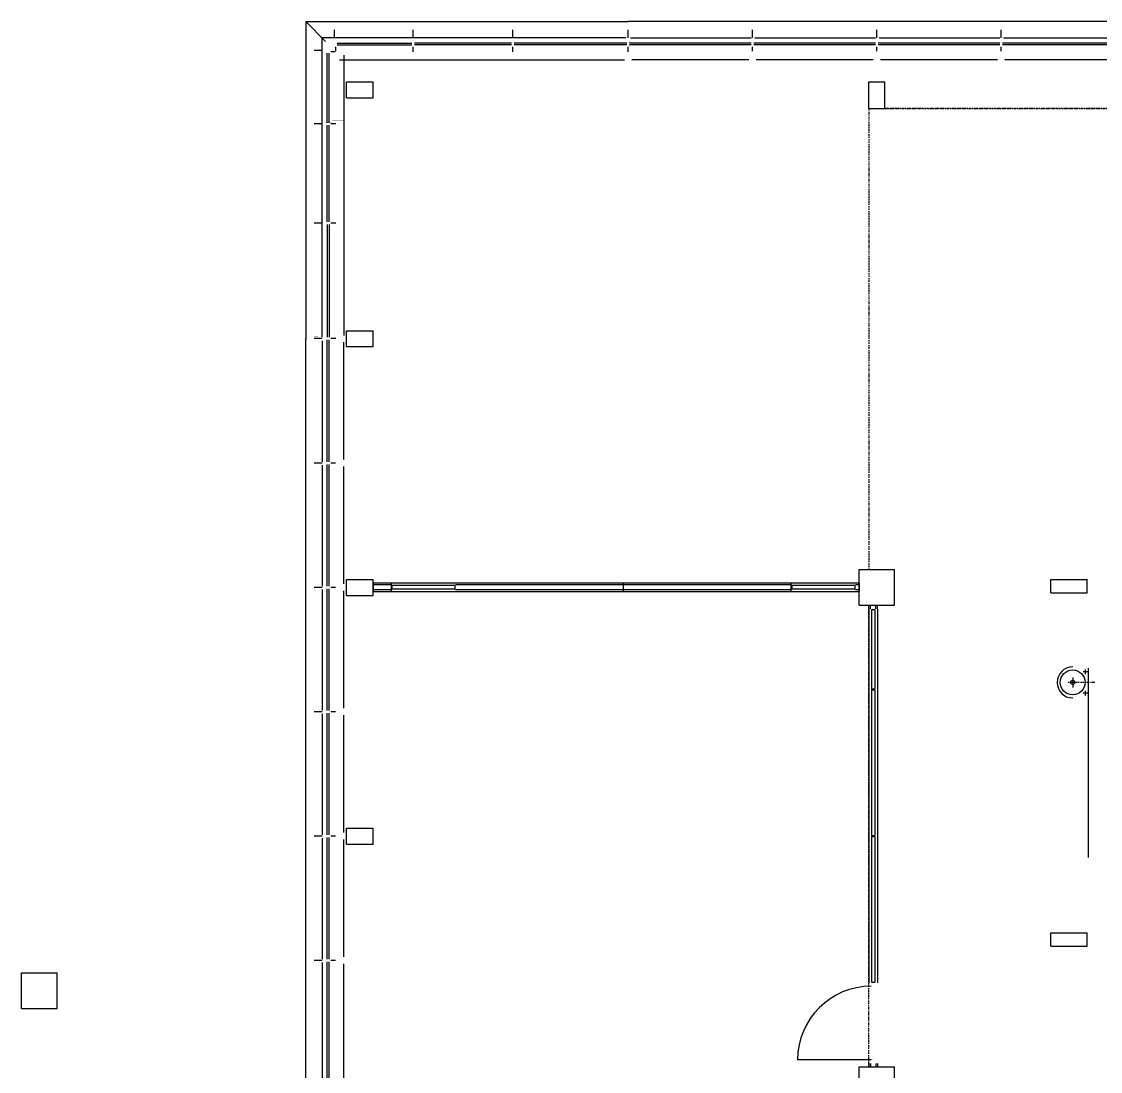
# Model space of a CAD drawing. Extents: x 7705 to 8778, y -6493 to -5330.
# Drawn here: x 7705 to 8183.2, y -5795.6 to -5330.3 of the extents above; entities that cross this region are included whole.
import ezdxf

# ---------------------------------------------------------------- set-up
doc = ezdxf.new("R2010")
doc.units = 0
doc.linetypes.add('DOT_DASH', pattern=[1, 0, -0.25, 0.5, -0.25])
doc.linetypes.add('LONG_DASHES', pattern=[1.5, 1, -0.5])
doc.layers.get('0').update_dxf_attribs({"linetype": 'CONTINUOUS'})
for name, color, linetype in [('A-HILFS-LINIEN', 7, 'CONTINUOUS'), ('A-NEU-ANSICHT', 7, 'CONTINUOUS'), ('A-NEU-BüROTRENNWAND-DAEMMUNG', 7, 'CONTINUOUS'), ('A-NEU-BüROTRENNWAND-FEIN', 7, 'CONTINUOUS'), ('A-NEU-BüROTRENNWAND-GROB', 7, 'CONTINUOUS'), ('A-NEU-GRUNDRISS', 7, 'CONTINUOUS'), ('A-NEU-MOEBLIERUNG', 7, 'CONTINUOUS'), ('A-NEU-WAND-BACKSTEIN', 7, 'CONTINUOUS'), ('A-NEU-WAND-BETON', 7, 'CONTINUOUS'), ('FM_OBJEKT_RAUM', 7, 'CONTINUOUS')]:
    doc.layers.add(name, color=color, linetype=linetype)

# ---------------------------------------------------------------- blocks, each defined once
blk = doc.blocks.new('*D000001')
at = {"layer": 'FM_OBJEKT_RAUM', "color": 250, "linetype": 'CONTINUOUS', "const_width": 0.00174}
blk.add_lwpolyline([(7849.0806, -5577.5151), (7849.0806, -5581.0581), (7847.8979, -5581.0581), (7847.8999, -5467.2788), (7849.0806, -5467.2788), (7860.8916, -5467.2788), (7860.8916, -5474.3657), (7849.0806, -5474.3657), (7849.0806, -5467.2788), (7847.8999, -5467.2788), (7847.8999, -5357.043), (7849.0806, -5357.043), (7860.8916, -5357.043), (7860.8916, -5364.1299), (7849.0806, -5364.1299), (7849.0806, -5357.043), (7847.8999, -5357.043), (7847.8999, -5347.1992), (8084.1206, -5347.2002), (8084.1196, -5357.043), (8080.5767, -5357.043), (8080.5767, -5368.854), (8080.5767, -5573.1841), (8076.2456, -5573.1841), (8076.2456, -5581.0581), (7860.8916, -5581.0581), (7860.8916, -5577.5151), (7849.0806, -5577.5151), (7849.0806, -5581.0581), (7847.8979, -5581.0581), (7849.0806, -5581.0581)], close=True, dxfattribs=at)
blk = doc.blocks.new('*D000002')
at = {"layer": 'FM_OBJEKT_RAUM', "color": 250, "linetype": 'CONTINUOUS', "const_width": 0.00174}
blk.add_lwpolyline([(7847.8979, -5581.0581), (7849.0806, -5581.0581), (7849.0806, -5584.6016), (7860.8916, -5584.6016), (7860.8916, -5581.0581), (8076.2456, -5581.0581), (8076.2456, -5588.9321), (8082.5054, -5588.9321), (8082.5054, -5793.6563), (8076.2456, -5793.6563), (8076.2456, -5801.5303), (7860.8916, -5801.5303), (7860.8916, -5797.9868), (7849.0806, -5797.9868), (7849.0806, -5801.5303), (7847.8979, -5801.5303), (7847.8979, -5694.8374), (7849.0806, -5694.8374), (7849.0806, -5687.751), (7860.8916, -5687.751), (7860.8916, -5694.8374), (7849.0806, -5694.8374), (7847.8979, -5694.8374)], close=True, dxfattribs=at)
blk = doc.blocks.new('*D000022')
at = {"layer": 'FM_OBJEKT_RAUM', "color": 250, "linetype": 'CONTINUOUS', "const_width": 0.00174}
for points in [[(8194.3574, -5347.2002), (8084.1196, -5347.2002), (8084.1196, -5357.043), (8084.1206, -5347.2002), (8087.6626, -5357.043), (8087.6626, -5368.854), (8080.5767, -5368.854), (8080.5767, -5573.1841), (8091.9937, -5573.1841), (8091.9937, -5580.4678), (8091.9937, -5588.9321), (8082.5054, -5588.9321), (8082.5054, -5793.6563), (8091.9937, -5793.6563), (8091.9937, -5809.4043)], [(8210.498, -5740.1133), (8161.2847, -5740.1133), (8161.2847, -5734.2075), (8177.8208, -5734.2075), (8177.8208, -5583.4204), (8161.2847, -5583.4204), (8161.2847, -5577.5151), (8177.8208, -5577.5151), (8197.8984, -5577.5151)]]:
    blk.add_lwpolyline(points, dxfattribs=at)
blk = doc.blocks.new('*D000025')
at = {"layer": 'A-NEU-ANSICHT', "color": 250, "linetype": 'CONTINUOUS', "const_width": 0.00174}
for points in [[(8161.2847, -5583.4209), (8162.269, -5583.4209), (8162.269, -5634.208), (8161.2847, -5634.208)], [(8162.7017, -5633.2236), (8163.686, -5633.2236), (8163.686, -5684.4053), (8162.7017, -5684.4053)], [(8161.2847, -5683.4209), (8162.269, -5683.4209), (8162.269, -5734.208), (8161.2847, -5734.208)]]:
    blk.add_lwpolyline(points, close=True, dxfattribs=at)
blk = doc.blocks.new('*D000027')
at = {"layer": 'A-NEU-BüROTRENNWAND-FEIN', "color": 250, "linetype": 'CONTINUOUS'}
blk.add_line((8081.6392, -5790.4873), (8049.0015, -5790.4873), dxfattribs=at)
at = {"layer": 'A-NEU-BüROTRENNWAND-FEIN', "color": 250, "linetype": 'CONTINUOUS', "const_width": 0.00174}
for points in [[(8081.6392, -5757.8506), (8081.8755, -5757.8506), (8081.8755, -5790.4873), (8081.6392, -5790.4873)], [(8081.8755, -5757.8506), (8082.1118, -5757.8506), (8082.1118, -5790.4873), (8081.8755, -5790.4873)]]:
    blk.add_lwpolyline(points, close=True, dxfattribs=at)
at = {"layer": 'A-NEU-BüROTRENNWAND-FEIN', "color": 250, "linetype": 'CONTINUOUS'}
blk.add_arc((8081.6392, -5790.4873), 32.6377, 90, 180, dxfattribs=at)
blk = doc.blocks.new('*D000028')
at = {"layer": 'A-NEU-BüROTRENNWAND-FEIN', "color": 250, "linetype": 'CONTINUOUS'}
for p, q in [((8083.647, -5588.9326), (8084.4341, -5588.9326)), ((8083.647, -5590.5459), (8083.647, -5588.9326)), ((8084.4341, -5590.5459), (8084.4341, -5588.9326))]:
    blk.add_line(p, q, dxfattribs=at)
blk = doc.blocks.new('*D000029')
at = {"layer": 'A-NEU-BüROTRENNWAND-FEIN', "color": 250, "linetype": 'CONTINUOUS'}
for p, q in [((8080.5767, -5588.9326), (8081.3638, -5588.9326)), ((8080.5767, -5590.5459), (8080.5767, -5588.9326)), ((8081.3638, -5590.5459), (8081.3638, -5588.9326))]:
    blk.add_line(p, q, dxfattribs=at)
blk = doc.blocks.new('*D000030')
at = {"layer": 'A-NEU-BüROTRENNWAND-GROB', "color": 250, "linetype": 'CONTINUOUS'}
for p, q in [((8081.3638, -5588.9326), (8083.647, -5588.9326)), ((8081.3638, -5590.5459), (8081.3638, -5588.9326)), ((8083.647, -5590.5459), (8083.647, -5588.9326))]:
    blk.add_line(p, q, dxfattribs=at)
blk = doc.blocks.new('*D000056')
at = {"layer": 'A-NEU-GRUNDRISS', "color": 250, "linetype": 'CONTINUOUS'}
for p, q in [((7830.9712, -5801.5303), (7830.9712, -5746.4121)), ((7838.2139, -5746.4121), (7834.6587, -5746.4121)), ((7838.2144, -5747.4053), (7838.2144, -5800.9395)), ((7840.4995, -5800.9395), (7840.4995, -5747.0029)), ((7841.3267, -5800.9395), (7841.3267, -5747.0029)), ((7844.1187, -5746.4121), (7842.1519, -5746.4121)), ((7847.8979, -5799.9556), (7847.8979, -5747.9868))]:
    blk.add_line(p, q, dxfattribs=at)
at = {"layer": 'A-NEU-GRUNDRISS', "color": 250, "linetype": 'CONTINUOUS', "const_width": 0.00174}
for points in [[(7836.4106, -5747.4854), (7836.4106, -5745.3394), (7834.6587, -5745.3394), (7834.6587, -5747.4854)], [(7839.3955, -5747.4053), (7839.3955, -5745.4185), (7838.2144, -5745.4185), (7838.2144, -5747.4053)], [(7842.1494, -5800.9395), (7842.1494, -5747.0029), (7839.6714, -5747.0029), (7839.6714, -5800.9395)], [(7842.1519, -5746.8057), (7842.1519, -5746.0186), (7839.6934, -5746.0186), (7839.6934, -5746.8057)], [(7847.8979, -5747.9868), (7847.8979, -5744.8374), (7842.7798, -5744.8374), (7842.7798, -5747.9868)]]:
    blk.add_lwpolyline(points, close=True, dxfattribs=at)
blk = doc.blocks.new('*D000057')
at = {"layer": 'A-NEU-GRUNDRISS', "color": 250, "linetype": 'CONTINUOUS'}
for p, q in [((7830.9712, -5746.4121), (7830.9712, -5691.2944)), ((7838.2139, -5691.2944), (7834.6587, -5691.2944)), ((7838.2144, -5692.2871), (7838.2144, -5745.8218)), ((7840.4995, -5745.8218), (7840.4995, -5691.8848)), ((7841.3267, -5745.8218), (7841.3267, -5691.8848)), ((7844.1187, -5691.2939), (7842.1519, -5691.2939)), ((7847.8979, -5744.8374), (7847.8979, -5692.8691))]:
    blk.add_line(p, q, dxfattribs=at)
at = {"layer": 'A-NEU-GRUNDRISS', "color": 250, "linetype": 'CONTINUOUS', "const_width": 0.00174}
for points in [[(7836.4106, -5692.3672), (7836.4106, -5690.2212), (7834.6587, -5690.2212), (7834.6587, -5692.3672)], [(7839.395, -5692.2871), (7839.395, -5690.3003), (7838.2144, -5690.3003), (7838.2144, -5692.2871)], [(7842.1519, -5691.688), (7842.1519, -5690.9004), (7839.6934, -5690.9004), (7839.6934, -5691.688)], [(7847.8979, -5692.8691), (7847.8979, -5689.7192), (7842.7798, -5689.7192), (7842.7798, -5692.8691)], [(7842.1494, -5745.8218), (7842.1494, -5691.8848), (7839.6714, -5691.8848), (7839.6714, -5745.8218)]]:
    blk.add_lwpolyline(points, close=True, dxfattribs=at)
blk = doc.blocks.new('*D000058')
at = {"layer": 'A-NEU-GRUNDRISS', "color": 250, "linetype": 'CONTINUOUS'}
for p, q in [((7830.9712, -5691.2939), (7830.9712, -5636.1763)), ((7838.2139, -5636.1763), (7834.6587, -5636.1763)), ((7838.2144, -5637.1689), (7838.2144, -5690.7036)), ((7840.4995, -5690.7036), (7840.4995, -5636.7666)), ((7841.3267, -5690.7036), (7841.3267, -5636.7666)), ((7844.1187, -5636.1758), (7842.1519, -5636.1758)), ((7847.8979, -5689.7192), (7847.8979, -5637.751))]:
    blk.add_line(p, q, dxfattribs=at)
at = {"layer": 'A-NEU-GRUNDRISS', "color": 250, "linetype": 'CONTINUOUS', "const_width": 0.00174}
for points in [[(7836.4106, -5637.249), (7836.4106, -5635.103), (7834.6587, -5635.103), (7834.6587, -5637.249)], [(7839.3955, -5637.1689), (7839.3955, -5635.1821), (7838.2144, -5635.1821), (7838.2144, -5637.1689)], [(7842.1494, -5690.7036), (7842.1494, -5636.7666), (7839.6714, -5636.7666), (7839.6714, -5690.7036)], [(7842.1519, -5636.5698), (7842.1519, -5635.7822), (7839.6934, -5635.7822), (7839.6934, -5636.5698)], [(7847.8979, -5637.751), (7847.8979, -5634.6011), (7842.7798, -5634.6011), (7842.7798, -5637.751)]]:
    blk.add_lwpolyline(points, close=True, dxfattribs=at)
blk = doc.blocks.new('*D000059')
at = {"layer": 'A-NEU-GRUNDRISS', "color": 250, "linetype": 'CONTINUOUS'}
for p, q in [((7830.9712, -5636.1763), (7830.9712, -5581.0581)), ((7838.2139, -5581.0581), (7834.6587, -5581.0581)), ((7844.1187, -5581.0581), (7842.1519, -5581.0581)), ((7838.2144, -5582.0508), (7838.2144, -5635.5854)), ((7840.4995, -5635.5854), (7840.4995, -5581.6484)), ((7841.3267, -5635.5854), (7841.3267, -5581.6484)), ((7847.8979, -5634.6016), (7847.8979, -5582.6328))]:
    blk.add_line(p, q, dxfattribs=at)
at = {"layer": 'A-NEU-GRUNDRISS', "color": 250, "linetype": 'CONTINUOUS', "const_width": 0.00174}
for points in [[(7836.4106, -5582.1309), (7836.4106, -5579.9854), (7834.6587, -5579.9854), (7834.6587, -5582.1309)], [(7839.3955, -5582.0508), (7839.3955, -5580.0645), (7838.2144, -5580.0645), (7838.2144, -5582.0508)], [(7842.1519, -5581.4517), (7842.1519, -5580.6646), (7839.6934, -5580.6646), (7839.6934, -5581.4517)], [(7847.8979, -5582.6328), (7847.8979, -5579.4834), (7842.7798, -5579.4834), (7842.7798, -5582.6328)], [(7842.1494, -5635.5854), (7842.1494, -5581.6484), (7839.6714, -5581.6484), (7839.6714, -5635.5854)]]:
    blk.add_lwpolyline(points, close=True, dxfattribs=at)
blk = doc.blocks.new('*D000060')
at = {"layer": 'A-NEU-GRUNDRISS', "color": 250, "linetype": 'CONTINUOUS'}
for p, q in [((7830.9712, -5581.0581), (7830.9712, -5525.9399)), ((7838.2139, -5525.9399), (7834.6587, -5525.9399)), ((7838.2144, -5526.9326), (7838.2144, -5580.4673)), ((7840.4995, -5580.4673), (7840.4995, -5526.5308)), ((7841.3267, -5580.4673), (7841.3267, -5526.5308)), ((7844.1191, -5525.9399), (7842.1519, -5525.9399)), ((7847.8979, -5579.4834), (7847.8979, -5527.5146))]:
    blk.add_line(p, q, dxfattribs=at)
at = {"layer": 'A-NEU-GRUNDRISS', "color": 250, "linetype": 'CONTINUOUS', "const_width": 0.00174}
for points in [[(7836.4106, -5527.0132), (7836.4106, -5524.8672), (7834.6587, -5524.8672), (7834.6587, -5527.0132)], [(7839.3955, -5526.9326), (7839.3955, -5524.9463), (7838.2144, -5524.9463), (7838.2144, -5526.9326)], [(7842.1494, -5580.4673), (7842.1494, -5526.5308), (7839.6714, -5526.5308), (7839.6714, -5580.4673)], [(7842.1519, -5526.334), (7842.1519, -5525.5464), (7839.6934, -5525.5464), (7839.6934, -5526.334)], [(7847.8979, -5527.5146), (7847.8979, -5524.3652), (7842.7798, -5524.3652), (7842.7798, -5527.5146)]]:
    blk.add_lwpolyline(points, close=True, dxfattribs=at)
blk = doc.blocks.new('*D000061')
at = {"layer": 'A-NEU-GRUNDRISS', "color": 250, "linetype": 'CONTINUOUS'}
for p, q in [((7830.9712, -5525.9399), (7830.9712, -5470.8223)), ((7838.2139, -5470.8223), (7834.6587, -5470.8223)), ((7844.1187, -5470.8223), (7842.1519, -5470.8223)), ((7838.2144, -5471.8149), (7838.2144, -5525.3496)), ((7840.4995, -5525.3496), (7840.4995, -5471.4126)), ((7841.3267, -5525.3496), (7841.3267, -5471.4126)), ((7847.8979, -5524.3652), (7847.8979, -5472.397))]:
    blk.add_line(p, q, dxfattribs=at)
at = {"layer": 'A-NEU-GRUNDRISS', "color": 250, "linetype": 'CONTINUOUS', "const_width": 0.00174}
for points in [[(7836.4106, -5471.895), (7836.4106, -5469.749), (7834.6587, -5469.749), (7834.6587, -5471.895)], [(7839.3955, -5471.8149), (7839.3955, -5469.8281), (7838.2144, -5469.8281), (7838.2144, -5471.8149)], [(7842.1519, -5471.2158), (7842.1519, -5470.4282), (7839.6934, -5470.4282), (7839.6934, -5471.2158)], [(7847.8979, -5472.397), (7847.8979, -5469.2471), (7842.7798, -5469.2471), (7842.7798, -5472.397)], [(7842.1494, -5525.3496), (7842.1494, -5471.4126), (7839.6714, -5471.4126), (7839.6714, -5525.3496)]]:
    blk.add_lwpolyline(points, close=True, dxfattribs=at)
blk = doc.blocks.new('*D000062')
at = {"layer": 'A-NEU-GRUNDRISS', "color": 250, "linetype": 'CONTINUOUS'}
for p, q in [((7830.9697, -5330.2715), (7973.916, -5330.2715)), ((7839.75, -5339.0503), (7830.9697, -5330.2715)), ((7830.9697, -5330.2715), (7830.9697, -5471.019)), ((7830.9697, -5331.4521), (7830.9697, -5471.019)), ((7843.7349, -5337.5137), (7843.7349, -5333.9595)), ((7878.6074, -5337.5137), (7878.6074, -5333.9585)), ((7922.7012, -5337.5137), (7922.7017, -5333.9585)), ((7973.8828, -5337.5137), (7973.8828, -5333.9585)), ((7838.2139, -5470.0254), (7838.2139, -5337.5142)), ((7972.8901, -5337.5142), (7838.2139, -5337.5142)), ((7844.3564, -5337.5137), (7843.7349, -5337.5137)), ((7844.3564, -5343.3618), (7844.3564, -5341.4517)), ((7844.9448, -5339.7979), (7878.0166, -5339.7979)), ((7844.9448, -5340.625), (7878.0166, -5340.625)), ((7878.6074, -5343.6563), (7878.6074, -5341.4517)), ((7922.1108, -5340.6289), (7879.1904, -5340.625)), ((7922.1108, -5339.8018), (7879.1909, -5339.7979)), ((7922.7012, -5343.6563), (7922.7012, -5341.4517)), ((7973.292, -5339.8037), (7923.2925, -5339.8037)), ((7973.292, -5340.6309), (7923.2925, -5340.6309)), ((7973.8828, -5343.6563), (7973.8828, -5341.4517)), ((7838.2134, -5343.0352), (7834.6592, -5343.0352)), ((7840.5181, -5374.9561), (7840.5181, -5344.2471)), ((7841.3447, -5374.9561), (7841.3447, -5344.2471)), ((7844.0205, -5343.6567), (7842.1489, -5343.6563)), ((7847.8999, -5345.2314), (7847.8999, -5469.4443)), ((7845.9312, -5347.1992), (7972.3076, -5347.1992)), ((7838.2119, -5375.5459), (7834.6577, -5375.5459)), ((7840.5181, -5419.0508), (7840.5181, -5376.1367)), ((7841.3447, -5419.0508), (7841.3447, -5376.1367)), ((7844.355, -5375.5464), (7842.1489, -5375.5464)), ((7838.2139, -5419.6406), (7834.6597, -5419.6401)), ((7840.5181, -5420.2314), (7840.5181, -5470.2314)), ((7841.3447, -5420.2314), (7841.3447, -5470.2314)), ((7844.3574, -5419.6406), (7842.1514, -5419.6406)), ((7838.2139, -5470.8218), (7834.6597, -5470.8218)), ((7844.3569, -5470.8223), (7842.1509, -5470.8223))]:
    blk.add_line(p, q, dxfattribs=at)
at = {"layer": 'A-NEU-GRUNDRISS', "color": 250, "linetype": 'CONTINUOUS', "const_width": 0.00174}
for points in [[(7843.7349, -5335.7114), (7844.3564, -5335.7114), (7844.3564, -5333.9595), (7843.7349, -5333.9595)], [(7877.5679, -5335.7104), (7879.7134, -5335.7104), (7879.7134, -5333.9585), (7877.5679, -5333.9585)], [(7921.6616, -5335.7104), (7923.8076, -5335.7104), (7923.8076, -5333.9585), (7921.6616, -5333.9585)], [(7972.8096, -5335.7104), (7974.9556, -5335.7104), (7974.9556, -5333.9585), (7972.8096, -5333.9585)], [(7839.75, -5343.0664), (7842.0728, -5343.0664), (7842.0728, -5341.373), (7843.7676, -5341.373), (7843.7676, -5339.0503), (7839.75, -5339.0503)], [(7843.3633, -5338.6953), (7845.3501, -5338.6953), (7845.3501, -5337.5142), (7843.3633, -5337.5142)], [(7843.9624, -5341.4517), (7844.75, -5341.4517), (7844.75, -5338.9932), (7843.9624, -5338.9932)], [(7844.9448, -5341.4517), (7878.0166, -5341.4517), (7878.0166, -5338.9712), (7844.9448, -5338.9712)], [(7877.6147, -5338.6953), (7879.6011, -5338.6953), (7879.6011, -5337.5142), (7877.6147, -5337.5142)], [(7878.2139, -5341.4517), (7879.001, -5341.4517), (7879.001, -5338.9932), (7878.2139, -5338.9932)], [(7922.1104, -5341.4556), (7879.1904, -5341.4517), (7879.1909, -5338.9717), (7922.1108, -5338.9751)], [(7921.7085, -5338.6953), (7923.6953, -5338.6953), (7923.6953, -5337.5142), (7921.7085, -5337.5142)], [(7922.3076, -5341.4517), (7923.0952, -5341.4517), (7923.0952, -5338.9932), (7922.3076, -5338.9932)], [(7923.2925, -5341.4536), (7973.292, -5341.4536), (7973.292, -5338.9751), (7923.2925, -5338.9751)], [(7972.8901, -5338.6953), (7974.8765, -5338.6953), (7974.8765, -5337.5142), (7972.8901, -5337.5142)], [(7973.4888, -5341.4517), (7974.2764, -5341.4517), (7974.2764, -5338.9932), (7973.4888, -5338.9932)], [(7834.6592, -5343.6567), (7836.4111, -5343.6567), (7836.4111, -5343.0352), (7834.6592, -5343.0352)], [(7838.2139, -5344.6494), (7839.395, -5344.6494), (7839.395, -5342.6631), (7838.2139, -5342.6631)], [(7839.6909, -5344.0503), (7842.1489, -5344.0503), (7842.1489, -5343.2632), (7839.6909, -5343.2632)], [(7839.6909, -5374.9561), (7842.1479, -5374.9561), (7842.1479, -5344.2471), (7839.6909, -5344.2471)], [(7842.7817, -5347.1992), (7847.8999, -5347.1992), (7847.8999, -5342.082), (7842.7817, -5342.082)], [(7877.0327, -5347.1992), (7880.1821, -5347.1992), (7880.1821, -5342.0811), (7877.0327, -5342.0811)], [(7921.1265, -5347.1992), (7924.2759, -5347.1992), (7924.2759, -5342.0811), (7921.1265, -5342.0811)], [(7972.3081, -5347.1992), (7975.4575, -5347.1992), (7975.4575, -5342.0811), (7972.3081, -5342.0811)], [(7834.6577, -5376.5859), (7836.4097, -5376.5859), (7836.4097, -5374.4399), (7834.6577, -5374.4399)], [(7838.2119, -5376.5396), (7839.3931, -5376.5396), (7839.3931, -5374.5527), (7838.2119, -5374.5527)], [(7839.6909, -5375.9404), (7842.1489, -5375.9404), (7842.1489, -5375.1528), (7839.6909, -5375.1528)], [(7842.7817, -5377.1211), (7847.8999, -5377.1211), (7847.8999, -5373.9717), (7842.7817, -5373.9717)], [(7839.687, -5419.0508), (7842.1489, -5419.0508), (7842.1489, -5376.1367), (7839.687, -5376.1367)], [(7842.7822, -5421.2158), (7847.8999, -5421.2158), (7847.8999, -5418.0659), (7842.7822, -5418.0659)], [(7834.6597, -5420.6807), (7836.4116, -5420.6807), (7836.4116, -5418.5342), (7834.6597, -5418.5342)], [(7838.2139, -5420.6338), (7839.395, -5420.6338), (7839.395, -5418.647), (7838.2139, -5418.647)], [(7839.687, -5470.2314), (7842.1489, -5470.2314), (7842.1489, -5420.2314), (7839.687, -5420.2314)], [(7839.6934, -5420.0347), (7842.1514, -5420.0347), (7842.1514, -5419.2471), (7839.6934, -5419.2471)], [(7834.6597, -5471.8618), (7836.4116, -5471.8618), (7836.4116, -5469.7158), (7834.6597, -5469.7158)], [(7838.2139, -5471.8154), (7839.395, -5471.8154), (7839.395, -5469.8286), (7838.2139, -5469.8286)], [(7839.6929, -5471.2158), (7842.1509, -5471.2158), (7842.1509, -5470.4287), (7839.6929, -5470.4287)], [(7842.7822, -5472.397), (7847.8999, -5472.397), (7847.8999, -5469.2471), (7842.7822, -5469.2471)]]:
    blk.add_lwpolyline(points, close=True, dxfattribs=at)
blk = doc.blocks.new('*D000066')
at = {"layer": 'A-NEU-GRUNDRISS', "color": 250, "linetype": 'CONTINUOUS'}
for p, q in [((8194.3574, -5330.2734), (8139.2388, -5330.2734)), ((8139.2388, -5337.5166), (8139.2388, -5333.9614)), ((8139.2388, -5343.4214), (8139.2388, -5341.4541)), ((8193.7656, -5339.8022), (8139.8296, -5339.8022)), ((8193.7656, -5340.6289), (8139.8296, -5340.6289)), ((8140.231, -5337.5166), (8193.7656, -5337.5166)), ((8192.7813, -5347.2007), (8140.813, -5347.2007))]:
    blk.add_line(p, q, dxfattribs=at)
at = {"layer": 'A-NEU-GRUNDRISS', "color": 250, "linetype": 'CONTINUOUS', "const_width": 0.00174}
for points in [[(8140.312, -5335.7134), (8138.1655, -5335.7134), (8138.1655, -5333.9614), (8140.312, -5333.9614)], [(8140.231, -5338.6978), (8138.2446, -5338.6978), (8138.2446, -5337.5166), (8140.231, -5337.5166)], [(8139.6323, -5341.4541), (8138.8452, -5341.4541), (8138.8452, -5338.9961), (8139.6323, -5338.9961)], [(8193.7656, -5341.4521), (8139.8296, -5341.4521), (8139.8296, -5338.9736), (8193.7656, -5338.9736)], [(8140.813, -5347.2007), (8137.6636, -5347.2007), (8137.6636, -5342.0825), (8140.813, -5342.0825)]]:
    blk.add_lwpolyline(points, close=True, dxfattribs=at)
blk = doc.blocks.new('*D000067')
at = {"layer": 'A-NEU-GRUNDRISS', "color": 250, "linetype": 'CONTINUOUS'}
for p, q in [((8139.2388, -5330.2734), (8084.1206, -5330.2734)), ((8084.1206, -5337.5166), (8084.1206, -5333.9614)), ((8084.1206, -5343.4214), (8084.1206, -5341.4541)), ((8138.6479, -5339.8022), (8084.7114, -5339.8022)), ((8138.6479, -5340.6289), (8084.7114, -5340.6289)), ((8085.1138, -5337.5166), (8138.6479, -5337.5166)), ((8137.6636, -5347.2007), (8085.6958, -5347.2007))]:
    blk.add_line(p, q, dxfattribs=at)
at = {"layer": 'A-NEU-GRUNDRISS', "color": 250, "linetype": 'CONTINUOUS', "const_width": 0.00174}
for points in [[(8085.1938, -5335.7134), (8083.0474, -5335.7134), (8083.0474, -5333.9614), (8085.1938, -5333.9614)], [(8085.1138, -5338.6978), (8083.1265, -5338.6978), (8083.1265, -5337.5166), (8085.1138, -5337.5166)], [(8084.5142, -5341.4541), (8083.7271, -5341.4541), (8083.7271, -5338.9961), (8084.5142, -5338.9961)], [(8138.6479, -5341.4521), (8084.7114, -5341.4521), (8084.7114, -5338.9736), (8138.6479, -5338.9736)], [(8085.6958, -5347.2007), (8082.5454, -5347.2007), (8082.5454, -5342.0825), (8085.6958, -5342.0825)]]:
    blk.add_lwpolyline(points, close=True, dxfattribs=at)
blk = doc.blocks.new('*D000068')
at = {"layer": 'A-NEU-GRUNDRISS', "color": 250, "linetype": 'CONTINUOUS'}
for p, q in [((8084.1206, -5330.2734), (8029.0024, -5330.2734)), ((8029.0024, -5337.5166), (8029.0024, -5333.9614)), ((8029.0024, -5343.4214), (8029.0024, -5341.4541)), ((8083.5298, -5339.8022), (8029.5933, -5339.8022)), ((8083.5298, -5340.6289), (8029.5933, -5340.6289)), ((8029.9956, -5337.5166), (8083.5298, -5337.5166)), ((8082.5454, -5347.2007), (8030.5776, -5347.2007))]:
    blk.add_line(p, q, dxfattribs=at)
at = {"layer": 'A-NEU-GRUNDRISS', "color": 250, "linetype": 'CONTINUOUS', "const_width": 0.00174}
for points in [[(8030.0757, -5335.7134), (8027.9302, -5335.7134), (8027.9302, -5333.9614), (8030.0757, -5333.9614)], [(8029.9956, -5338.6978), (8028.0083, -5338.6978), (8028.0083, -5337.5166), (8029.9956, -5337.5166)], [(8029.396, -5341.4541), (8028.6089, -5341.4541), (8028.6089, -5338.9961), (8029.396, -5338.9961)], [(8083.5298, -5341.4521), (8029.5933, -5341.4521), (8029.5933, -5338.9736), (8083.5298, -5338.9736)], [(8030.5776, -5347.2007), (8027.4282, -5347.2007), (8027.4282, -5342.0825), (8030.5776, -5342.0825)]]:
    blk.add_lwpolyline(points, close=True, dxfattribs=at)
blk = doc.blocks.new('*D000069')
at = {"layer": 'A-NEU-GRUNDRISS', "color": 250, "linetype": 'CONTINUOUS'}
for p, q in [((8029.0024, -5330.2734), (7973.8848, -5330.2734)), ((7973.8848, -5337.5166), (7973.8848, -5333.9614)), ((7973.8848, -5343.4214), (7973.8848, -5341.4541)), ((8028.4116, -5339.8022), (7974.4751, -5339.8022)), ((8028.4116, -5340.6289), (7974.4751, -5340.6289)), ((7974.8774, -5337.5166), (8028.4116, -5337.5166)), ((8027.4282, -5347.2007), (7975.4595, -5347.2007))]:
    blk.add_line(p, q, dxfattribs=at)
at = {"layer": 'A-NEU-GRUNDRISS', "color": 250, "linetype": 'CONTINUOUS', "const_width": 0.00174}
for points in [[(7974.9575, -5335.7134), (7972.8115, -5335.7134), (7972.8115, -5333.9614), (7974.9575, -5333.9614)], [(7974.8774, -5338.6978), (7972.8906, -5338.6978), (7972.8906, -5337.5166), (7974.8774, -5337.5166)], [(7974.2783, -5341.4541), (7973.4907, -5341.4541), (7973.4907, -5338.9961), (7974.2783, -5338.9961)], [(8028.4116, -5341.4521), (7974.4751, -5341.4521), (7974.4751, -5338.9736), (8028.4116, -5338.9736)], [(7975.4595, -5347.2007), (7972.3101, -5347.2007), (7972.3101, -5342.0825), (7975.4595, -5342.0825)]]:
    blk.add_lwpolyline(points, close=True, dxfattribs=at)
blk = doc.blocks.new('*D000111')
at = {"layer": 'A-NEU-MOEBLIERUNG', "color": 250, "linetype": 'CONTINUOUS', "const_width": 0.0139}
for points in [[(8177.8198, -5616.2944), (8177.8198, -5623.1841), (8177.8198, -5630.0742), (8170.9302, -5630.0742)], [(8170.9302, -5616.2944), (8177.8198, -5616.2944)]]:
    blk.add_lwpolyline(points, dxfattribs=at)
at = {"layer": 'A-NEU-MOEBLIERUNG', "color": 250, "linetype": 'CONTINUOUS'}
for start, end in [(90, 180), (180, 270)]:
    blk.add_arc((8170.9302, -5623.1841), 6.8898, start, end, dxfattribs=at)
blk = doc.blocks.new('*D000110')
at = {"layer": 'A-HILFS-LINIEN', "color": 250, "linetype": 'CONTINUOUS'}
blk.add_line((8177.8198, -5623.1841), (8177.8208, -5623.1841), dxfattribs=at)
at = {"layer": 'A-NEU-MOEBLIERUNG', "color": 250, "linetype": 'CONTINUOUS'}
for p, q in [((8177.6724, -5618.46), (8175.606, -5618.46)), ((8176.6392, -5619.4932), (8176.6392, -5617.4263)), ((8170.9302, -5620.9722), (8170.9302, -5625.3965)), ((8170.9302, -5623.1841), (8170.9312, -5623.1841)), ((8177.6724, -5627.9087), (8175.606, -5627.9087)), ((8176.6392, -5628.9419), (8176.6392, -5626.875))]:
    blk.add_line(p, q, dxfattribs=at)
at = {"layer": 'A-NEU-MOEBLIERUNG', "color": 250, "linetype": 'DOT_DASH'}
blk.add_line((8180.7729, -5623.1841), (8168.5288, -5623.1841), dxfattribs=at)
at = {"layer": 'A-NEU-MOEBLIERUNG', "color": 250, "linetype": 'CONTINUOUS'}
for radius in [5.5118, 0.9055]:
    blk.add_circle((8170.9302, -5623.1841), radius, dxfattribs=at)
at = {"color": 0, "linetype": 'BYBLOCK'}
blk.add_blockref('*D000111', (0, 0), dxfattribs=at)

msp = doc.modelspace()

# ---------------------------------------------------------------- linework, layer by layer
at = {"layer": 'A-NEU-ANSICHT', "color": 250, "linetype": 'CONTINUOUS', "const_width": 0.00174}
msp.add_lwpolyline([(8161.2847, -5583.4204), (8163.686, -5583.4204), (8163.686, -5734.2075), (8161.2847, -5734.2075)], close=True, dxfattribs=at)
at = {"layer": 'A-NEU-BüROTRENNWAND-DAEMMUNG', "color": 250, "linetype": 'CONTINUOUS'}
for p, q in [((7860.8916, -5579.9165), (7860.8916, -5582.2002)), ((7868.7656, -5579.9165), (7860.8916, -5579.9165)), ((7868.7656, -5579.9165), (7868.7656, -5582.2002)), ((7971.6396, -5579.9165), (7897.3481, -5579.9165)), ((7971.6396, -5579.9165), (7971.6396, -5582.2002)), ((8046.0493, -5579.9165), (7971.7578, -5579.9165)), ((8046.0493, -5579.9165), (8046.0493, -5582.2002)), ((8076.2456, -5579.9165), (8074.6313, -5579.9165)), ((8076.2456, -5579.9165), (8076.2456, -5582.2002)), ((7868.7656, -5582.2002), (7860.8916, -5582.2002)), ((7971.6396, -5582.2002), (7897.3481, -5582.2002)), ((8046.0493, -5582.2002), (7971.7578, -5582.2002)), ((8076.2456, -5582.2002), (8074.6313, -5582.2002))]:
    msp.add_line(p, q, dxfattribs=at)
at = {"layer": 'A-NEU-BüROTRENNWAND-FEIN', "color": 250, "linetype": 'CONTINUOUS'}
for p, q in [((7897.23, -5579.1289), (7868.8838, -5579.1289)), ((8074.5132, -5579.1289), (8046.1665, -5579.1289)), ((7897.23, -5582.9873), (7868.8838, -5582.9873)), ((8074.5132, -5582.9873), (8046.1665, -5582.9873)), ((8080.5767, -5590.6646), (8080.5767, -5626.1763)), ((8084.4351, -5590.6646), (8084.4351, -5626.1763)), ((8080.5767, -5626.2944), (8080.5767, -5691.2354)), ((8084.4351, -5626.2944), (8084.4351, -5691.2354)), ((8080.5767, -5691.3535), (8080.5767, -5756.2939)), ((8084.4351, -5691.3535), (8084.4351, -5756.2939)), ((8080.5767, -5792.042), (8080.5767, -5793.6563)), ((8080.5767, -5793.6563), (8081.3638, -5793.6563)), ((8081.3638, -5792.042), (8081.3638, -5793.6563)), ((8083.647, -5792.042), (8083.647, -5793.6563)), ((8083.647, -5793.6563), (8084.4351, -5793.6563)), ((8084.4351, -5792.042), (8084.4351, -5793.6563))]:
    msp.add_line(p, q, dxfattribs=at)
at = {"layer": 'A-NEU-BüROTRENNWAND-FEIN', "color": 250, "linetype": 'CONTINUOUS', "const_width": 0.00174}
for points in [[(8082.5444, -5757.1011), (8082.1509, -5757.1011), (8082.1509, -5757.6328), (8081.6001, -5757.6328), (8081.6001, -5756.4121), (8081.4819, -5756.4121), (8081.4819, -5757.751), (8082.269, -5757.751), (8082.269, -5757.2192), (8082.4263, -5757.2192), (8082.4263, -5758.3809), (8083.5288, -5758.3809), (8083.5288, -5756.4121), (8083.4106, -5756.4121), (8083.4106, -5758.2627), (8082.5444, -5758.2627)], [(8081.6001, -5756.4121), (8083.4106, -5756.4121), (8083.4106, -5757.0029), (8081.6001, -5757.0029)], [(8082.5444, -5791.2349), (8082.1509, -5791.2349), (8082.1509, -5790.7036), (8081.6001, -5790.7036), (8081.6001, -5791.9238), (8081.4819, -5791.9238), (8081.4819, -5790.5854), (8082.269, -5790.5854), (8082.269, -5791.1172), (8082.4263, -5791.1172), (8082.4263, -5789.9556), (8083.5288, -5789.9556), (8083.5288, -5791.9238), (8083.4106, -5791.9238), (8083.4106, -5790.0737), (8082.5444, -5790.0737)], [(8081.6001, -5791.3335), (8083.4106, -5791.3335), (8083.4106, -5791.9238), (8081.6001, -5791.9238)]]:
    msp.add_lwpolyline(points, close=True, dxfattribs=at)
at = {"layer": 'A-NEU-BüROTRENNWAND-GROB', "color": 250, "linetype": 'CONTINUOUS'}
for p, q in [((7860.8916, -5579.1289), (7860.8916, -5579.9165)), ((7868.7656, -5579.1289), (7860.8916, -5579.1289)), ((7868.7656, -5579.9165), (7860.8916, -5579.9165)), ((7868.7656, -5579.1289), (7868.7656, -5579.9165)), ((7869.0806, -5580.271), (7869.0806, -5581.8457)), ((7897.0332, -5580.271), (7869.0806, -5580.271)), ((7897.0332, -5580.271), (7897.0332, -5581.8457)), ((7971.6396, -5579.1289), (7897.3481, -5579.1289)), ((7971.6396, -5579.9165), (7897.3481, -5579.9165)), ((7971.6396, -5579.1289), (7971.6396, -5579.9165)), ((8046.0493, -5579.1289), (7971.7578, -5579.1289)), ((8046.0493, -5579.9165), (7971.7578, -5579.9165)), ((8046.0493, -5579.1289), (8046.0493, -5579.9165)), ((8046.3638, -5580.271), (8046.3638, -5581.8457)), ((8074.3169, -5580.271), (8046.3638, -5580.271)), ((8074.3169, -5580.271), (8074.3169, -5581.8457)), ((8076.2456, -5579.1289), (8074.6313, -5579.1289)), ((8076.2456, -5579.9165), (8074.6313, -5579.9165)), ((8076.2456, -5579.1289), (8076.2456, -5579.9165)), ((7860.8916, -5582.2002), (7860.8916, -5582.9873)), ((7868.7656, -5582.2002), (7860.8916, -5582.2002)), ((7868.7656, -5582.9873), (7860.8916, -5582.9873)), ((7868.7656, -5582.2002), (7868.7656, -5582.9873)), ((7897.0332, -5581.8457), (7869.0806, -5581.8457)), ((7971.6396, -5582.2002), (7897.3481, -5582.2002)), ((7971.6396, -5582.9873), (7897.3481, -5582.9873)), ((7971.6396, -5582.2002), (7971.6396, -5582.9873)), ((8046.0493, -5582.2002), (7971.7578, -5582.2002)), ((8046.0493, -5582.9873), (7971.7578, -5582.9873)), ((8046.0493, -5582.2002), (8046.0493, -5582.9873)), ((8074.3169, -5581.8457), (8046.3638, -5581.8457)), ((8076.2456, -5582.2002), (8074.6313, -5582.2002)), ((8076.2456, -5582.9873), (8074.6313, -5582.9873)), ((8076.2456, -5582.2002), (8076.2456, -5582.9873)), ((8081.7183, -5590.8613), (8081.7183, -5625.9795)), ((8081.7183, -5590.8613), (8083.2925, -5590.8613)), ((8083.2925, -5590.8613), (8083.2925, -5625.9795)), ((8081.7183, -5625.9795), (8083.2925, -5625.9795)), ((8081.7183, -5626.4912), (8081.7183, -5691.0386)), ((8081.7183, -5626.4912), (8083.2925, -5626.4912)), ((8083.2925, -5626.4912), (8083.2925, -5691.0386)), ((8081.7183, -5691.0386), (8083.2925, -5691.0386)), ((8081.7183, -5691.5503), (8081.7183, -5756.0972)), ((8081.7183, -5691.5503), (8083.2925, -5691.5503)), ((8083.2925, -5691.5503), (8083.2925, -5756.0972)), ((8081.7183, -5756.0972), (8083.2925, -5756.0972)), ((8081.3638, -5792.042), (8081.3638, -5793.6563)), ((8081.3638, -5793.6563), (8083.647, -5793.6563)), ((8083.647, -5792.042), (8083.647, -5793.6563))]:
    msp.add_line(p, q, dxfattribs=at)
at = {"layer": 'A-NEU-BüROTRENNWAND-GROB', "color": 250, "linetype": 'CONTINUOUS', "const_width": 0.00174}
for points in [[(7868.7656, -5582.2002), (7867.9585, -5582.2002), (7867.9585, -5582.082), (7868.7656, -5582.082), (7868.7656, -5580.0347), (7867.9585, -5580.0347), (7867.9585, -5579.9165), (7868.7656, -5579.9165), (7868.7656, -5579.1289), (7868.8838, -5579.1289), (7868.8838, -5579.9165), (7869.6909, -5579.9165), (7869.6909, -5580.0347), (7868.8838, -5580.0347), (7868.8838, -5582.082), (7869.6909, -5582.082), (7869.6909, -5582.2002), (7868.8838, -5582.2002), (7868.8838, -5582.9873), (7868.7656, -5582.9873)], [(7897.23, -5582.2002), (7896.4233, -5582.2002), (7896.4233, -5582.082), (7897.23, -5582.082), (7897.23, -5580.0347), (7896.4233, -5580.0347), (7896.4233, -5579.9165), (7897.23, -5579.9165), (7897.23, -5579.1289), (7897.3481, -5579.1289), (7897.3481, -5579.9165), (7898.1553, -5579.9165), (7898.1553, -5580.0347), (7897.3481, -5580.0347), (7897.3481, -5582.082), (7898.1553, -5582.082), (7898.1553, -5582.2002), (7897.3481, -5582.2002), (7897.3481, -5582.9873), (7897.23, -5582.9873)], [(7971.6396, -5582.2002), (7970.8325, -5582.2002), (7970.8325, -5582.082), (7971.6396, -5582.082), (7971.6396, -5580.0347), (7970.8325, -5580.0347), (7970.8325, -5579.9165), (7971.6396, -5579.9165), (7971.6396, -5579.1289), (7971.7578, -5579.1289), (7971.7578, -5579.9165), (7972.5649, -5579.9165), (7972.5649, -5580.0347), (7971.7578, -5580.0347), (7971.7578, -5582.082), (7972.5649, -5582.082), (7972.5649, -5582.2002), (7971.7578, -5582.2002), (7971.7578, -5582.9873), (7971.6396, -5582.9873)], [(8046.0493, -5582.2002), (8045.2417, -5582.2002), (8045.2417, -5582.082), (8046.0493, -5582.082), (8046.0493, -5580.0347), (8045.2417, -5580.0347), (8045.2417, -5579.9165), (8046.0493, -5579.9165), (8046.0493, -5579.1289), (8046.1665, -5579.1289), (8046.1665, -5579.9165), (8046.9741, -5579.9165), (8046.9741, -5580.0347), (8046.1665, -5580.0347), (8046.1665, -5582.082), (8046.9741, -5582.082), (8046.9741, -5582.2002), (8046.1665, -5582.2002), (8046.1665, -5582.9873), (8046.0493, -5582.9873)], [(8074.5132, -5582.2002), (8073.7065, -5582.2002), (8073.7065, -5582.082), (8074.5132, -5582.082), (8074.5132, -5580.0347), (8073.7065, -5580.0347), (8073.7065, -5579.9165), (8074.5132, -5579.9165), (8074.5132, -5579.1289), (8074.6313, -5579.1289), (8074.6313, -5579.9165), (8075.439, -5579.9165), (8075.439, -5580.0347), (8074.6313, -5580.0347), (8074.6313, -5582.082), (8075.439, -5582.082), (8075.439, -5582.2002), (8074.6313, -5582.2002), (8074.6313, -5582.9873), (8074.5132, -5582.9873)], [(8083.647, -5590.6646), (8083.647, -5591.4717), (8083.5288, -5591.4717), (8083.5288, -5590.6646), (8081.4819, -5590.6646), (8081.4819, -5591.4717), (8081.3638, -5591.4717), (8081.3638, -5590.6646), (8080.5767, -5590.6646), (8080.5767, -5590.5464), (8081.3638, -5590.5464), (8081.3638, -5589.7393), (8081.4819, -5589.7393), (8081.4819, -5590.5464), (8083.5288, -5590.5464), (8083.5288, -5589.7393), (8083.647, -5589.7393), (8083.647, -5590.5464), (8084.4351, -5590.5464), (8084.4351, -5590.6646)], [(8083.647, -5626.2944), (8083.647, -5627.1016), (8083.5288, -5627.1016), (8083.5288, -5626.2944), (8081.4819, -5626.2944), (8081.4819, -5627.1016), (8081.3638, -5627.1016), (8081.3638, -5626.2944), (8080.5767, -5626.2944), (8080.5767, -5626.1763), (8081.3638, -5626.1763), (8081.3638, -5625.3691), (8081.4819, -5625.3691), (8081.4819, -5626.1763), (8083.5288, -5626.1763), (8083.5288, -5625.3691), (8083.647, -5625.3691), (8083.647, -5626.1763), (8084.4351, -5626.1763), (8084.4351, -5626.2944)], [(8081.3638, -5691.3535), (8081.3638, -5692.1602), (8081.4819, -5692.1602), (8081.4819, -5691.3535), (8083.5288, -5691.3535), (8083.5288, -5692.1602), (8083.647, -5692.1602), (8083.647, -5691.3535), (8084.4351, -5691.3535), (8084.4351, -5691.2354), (8083.647, -5691.2354), (8083.647, -5690.4282), (8083.5288, -5690.4282), (8083.5288, -5691.2354), (8081.4819, -5691.2354), (8081.4819, -5690.4282), (8081.3638, -5690.4282), (8081.3638, -5691.2354), (8080.5767, -5691.2354), (8080.5767, -5691.3535)], [(8083.647, -5756.2939), (8083.647, -5755.4873), (8083.5288, -5755.4873), (8083.5288, -5756.2939), (8081.4819, -5756.2939), (8081.4819, -5755.4873), (8081.3638, -5755.4873), (8081.3638, -5756.2939), (8080.5767, -5756.2939), (8080.5767, -5756.4121), (8081.3638, -5756.4121), (8081.3638, -5757.2192), (8081.4819, -5757.2192), (8081.4819, -5756.4121), (8083.5288, -5756.4121), (8083.5288, -5757.2192), (8083.647, -5757.2192), (8083.647, -5756.4121), (8084.4351, -5756.4121), (8084.4351, -5756.2939)], [(8083.647, -5791.9238), (8083.647, -5791.1172), (8083.5288, -5791.1172), (8083.5288, -5791.9238), (8081.4819, -5791.9238), (8081.4819, -5791.1172), (8081.3638, -5791.1172), (8081.3638, -5791.9238), (8080.5767, -5791.9238), (8080.5767, -5792.042), (8081.3638, -5792.042), (8081.3638, -5792.8491), (8081.4819, -5792.8491), (8081.4819, -5792.042), (8083.5288, -5792.042), (8083.5288, -5792.8491), (8083.647, -5792.8491), (8083.647, -5792.042), (8084.4351, -5792.042), (8084.4351, -5791.9238)]]:
    msp.add_lwpolyline(points, close=True, dxfattribs=at)
at = {"layer": 'A-NEU-GRUNDRISS', "color": 250, "linetype": 'DOT_DASH'}
for p, q in [((8080.5767, -5368.854), (8080.5767, -5573.1841)), ((8087.6626, -5368.854), (8190.812, -5368.854)), ((8190.812, -5368.854), (8087.6626, -5368.854)), ((8080.5767, -5793.6563), (8080.5767, -5588.9321))]:
    msp.add_line(p, q, dxfattribs=at)
at = {"layer": 'A-NEU-GRUNDRISS', "color": 250, "linetype": 'LONG_DASHES', "const_width": 0.00174}
msp.add_lwpolyline([(8762.0703, -6477.1196), (8177.8198, -6477.1196), (8177.8198, -6146.4116), (7847.1123, -6146.4116), (7847.1123, -5346.4131), (8431.3633, -5346.4131), (8431.3633, -5677.1211), (8762.0703, -5677.1211)], close=True, dxfattribs=at)
at = {"layer": 'A-NEU-WAND-BACKSTEIN', "color": 250, "linetype": 'CONTINUOUS'}
for p, q in [((8161.2847, -5577.5151), (8177.4263, -5577.5151)), ((8161.2847, -5583.4204), (8161.2847, -5577.5151)), ((8177.4263, -5583.4204), (8177.4263, -5577.5151)), ((8161.2847, -5583.4204), (8177.4263, -5583.4204)), ((8161.2847, -5734.2075), (8177.4263, -5734.2075)), ((8161.2847, -5740.1133), (8161.2847, -5734.2075)), ((8177.4263, -5740.1133), (8177.4263, -5734.2075)), ((8161.2847, -5740.1133), (8177.4263, -5740.1133))]:
    msp.add_line(p, q, dxfattribs=at)
at = {"layer": 'A-NEU-WAND-BETON', "color": 250, "linetype": 'CONTINUOUS'}
for p, q in [((7849.0806, -5357.043), (7860.8916, -5357.043)), ((7849.0806, -5364.1299), (7849.0806, -5357.043)), ((7860.8916, -5364.1299), (7860.8916, -5357.043)), ((8080.5767, -5357.043), (8087.6626, -5357.043)), ((8080.5767, -5368.854), (8080.5767, -5357.043)), ((8087.6626, -5368.854), (8087.6626, -5357.043)), ((7849.0806, -5364.1299), (7860.8916, -5364.1299)), ((8080.5767, -5368.854), (8087.6626, -5368.854)), ((7849.0806, -5467.2788), (7860.8916, -5467.2788)), ((7849.0806, -5474.3657), (7849.0806, -5467.2788)), ((7860.8916, -5474.3657), (7860.8916, -5467.2788)), ((7849.0806, -5474.3657), (7860.8916, -5474.3657)), ((8076.2456, -5573.1841), (8091.9937, -5573.1841)), ((8076.2456, -5588.9321), (8076.2456, -5573.1841)), ((8091.9937, -5588.9321), (8091.9937, -5573.1841)), ((7849.0806, -5577.5151), (7860.8916, -5577.5151)), ((7849.0806, -5584.6016), (7849.0806, -5577.5151)), ((7860.8916, -5584.6016), (7860.8916, -5577.5151)), ((7849.0806, -5584.6016), (7860.8916, -5584.6016)), ((8076.2456, -5588.9321), (8091.9937, -5588.9321)), ((8177.8198, -5616.8848), (8177.8198, -5700.7432)), ((7849.0806, -5687.751), (7860.8916, -5687.751)), ((7849.0806, -5694.8374), (7849.0806, -5687.751)), ((7860.8916, -5694.8374), (7860.8916, -5687.751)), ((7849.0806, -5694.8374), (7860.8916, -5694.8374)), ((7704.9868, -5751.9238), (7720.7344, -5751.9238)), ((7704.9868, -5767.6719), (7704.9868, -5751.9238)), ((7720.7344, -5767.6719), (7720.7344, -5751.9238)), ((7704.9868, -5767.6719), (7720.7344, -5767.6719)), ((8076.2456, -5793.6563), (8091.9937, -5793.6563)), ((8076.2456, -5809.4043), (8076.2456, -5793.6563)), ((8091.9937, -5809.4043), (8091.9937, -5793.6563))]:
    msp.add_line(p, q, dxfattribs=at)

# ---------------------------------------------------------------- block references
at = {"color": 0, "linetype": 'BYBLOCK'}
for name in ['*D000062', '*D000069', '*D000068', '*D000067', '*D000066', '*D000001', '*D000022', '*D000061', '*D000060', '*D000059', '*D000002', '*D000025', '*D000029', '*D000030', '*D000028', '*D000110', '*D000058', '*D000057', '*D000056', '*D000027']:
    msp.add_blockref(name, (0, 0), dxfattribs=at)

doc.saveas('drawing.dxf')
